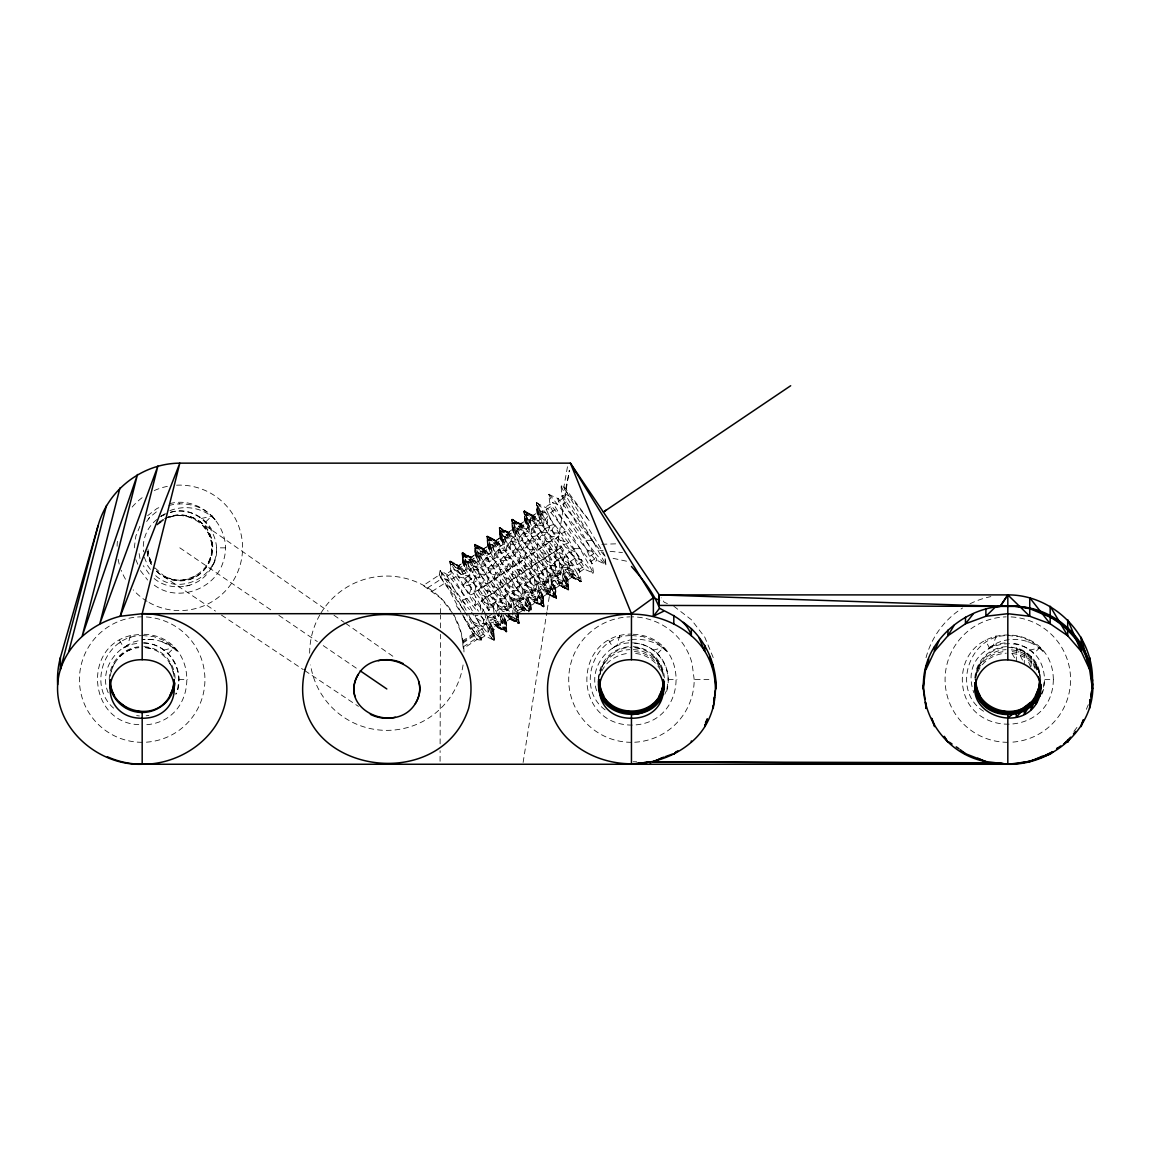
<?xml version="1.0" encoding="UTF-8"?>
<svg xmlns="http://www.w3.org/2000/svg" width="1150" height="1150" viewBox="0 0 1150 1150"><rect width="100%" height="100%" fill="white"/><g stroke="black" fill="none" stroke-linecap="round" stroke-linejoin="round"><path stroke-width="0.75" stroke-dasharray="5 3.75" d="M440.076 761.286L440.105 750.691M440.119 743.834L440.421 634.354M440.45 627.857L440.479 615.149M440.479 613.597L440.507 604.785M489.152 610.118L465.822 569.595L466.023 561.027L462.588 552.604L473.469 558.799L514.783 610.406M506.561 610.837L478.199 561.243L478.4 552.69L474.964 544.252L483.934 548.708L489.066 554.099L530.337 605.274L530.725 610.276M478.199 561.243L475.194 554.559L474.433 544.568L483.402 549.024L488.118 545.891L483.575 548.924L474.964 544.252L475.741 554.242L517.069 605.518L522.646 610.434L490.59 552.891L490.777 544.338L486.809 536.216L496.311 540.356L542.728 596.922L543.49 606.913L532.637 600.774L488.118 545.891L487.356 535.914L495.966 540.572L500.494 537.539L499.201 527.864C501.63 555.766 525.708 576.265 535.023 602.082L543.993 606.539L534.52 602.456M502.967 544.539L503.168 535.986L499.201 527.864L508.171 532.335C517.658 558.066 541.42 578.68 543.993 606.539L534.549 600.645M522.646 610.434L518.463 613.252L518.736 623.616L512.699 616.903L512.886 608.336L517.069 605.518L525.076 608.551L528.899 613.094M490.59 552.891L487.586 546.207L486.809 536.216L495.779 540.673L500.494 537.539L545.014 592.423L556.37 598.187L547.4 593.731L515.344 536.188L515.545 527.634L512.109 519.211L523.006 525.392L567.482 580.232L568.258 590.209L557.405 584.071L512.886 529.187L512.109 519.211L520.734 523.868L525.262 520.835L523.954 511.175C526.398 539.062 550.476 559.561 559.791 585.379L568.747 589.835L559.288 585.753M527.735 527.836L527.922 519.283L523.954 511.175L532.924 515.631C542.426 541.377 566.188 561.976 568.747 589.835L559.317 583.941M515.344 536.188L512.354 529.503L511.577 519.527L520.548 523.983L525.262 520.835L569.782 575.719L581.138 581.483L572.168 577.027L540.112 519.484L540.313 510.931L536.346 502.823L547.759 508.688L592.25 563.529L596.936 560.323L596.462 558.886L563.931 501.012L561.876 496.11L561.099 486.119L563.931 486.939L565.699 488.865L589.605 521.18L561.646 485.803M468.812 614.761C469.143 618.499 490.647 645.092 476.416 639.127L462.674 615.308L472.722 633.492L477.351 639.299L463.364 648.514L461.351 633.247L453.646 614.632A77.151 77.151 0 0 1 463.982 653.214M515.258 611.584L515.387 606.481L519.57 603.649L527.548 606.654L530.38 611.958M480.801 616.026L492.444 629.596L491.754 638.149L493.968 640.32L493.695 629.956L487.341 617.191L486.206 624.364L494.457 639.932L493.221 628.518M484.984 613.194L490.561 619.994L495.118 618.657L498.755 614.459L504.836 621.244L504.131 629.798L506.848 631.58L506.072 621.604L503.01 614.819L502.794 623.357L506.848 631.58L497.878 627.138L492.933 616.846L502.794 623.357L501.141 611.311L471.011 557.376L462.041 552.92L462.817 562.911L465.822 569.595M517.212 612.893L516.523 621.446L509.019 618.427L504.692 613.87L512.699 616.903L514.266 612.03M529.043 611.383L529.589 604.541M541.981 596.189L541.276 604.742L543.49 606.913L543.217 596.548M500.149 537.754L499.732 527.562L510.614 533.744L554.357 587.851L553.668 596.39L555.881 598.561C555.349 570.788 529 549.484 520.734 523.868M566.734 579.499L566.044 588.038L568.258 590.209L567.985 579.859M143.506 643.008C168.504 642.936 185.84 671.614 176.338 694.025M472.319 610.765L451.289 573.634L449.664 561.272L458.634 565.728L475.755 597.051L475.051 605.59L478.429 611.239M488.132 588.699L487.442 597.238L502.794 623.357L494.802 620.353L490.619 623.171L490.403 631.695L488.75 619.663M483.575 548.924L488.261 559.202L500.509 580.348L499.819 588.886L512.656 610.592M495.966 540.572L500.638 550.85L512.9 571.996L512.196 580.549L527.548 606.654L527.764 598.129L531.947 595.298L539.939 598.302L543.993 606.539L542.742 595.111M525.277 563.644L524.587 572.197L539.939 598.302L540.155 589.777L544.338 586.946L552.316 589.95L556.37 598.187L546.926 592.293M537.668 555.292L536.964 563.845L552.316 589.95L552.532 581.426L556.715 578.608L564.693 581.598L568.747 589.835L567.511 578.407M550.045 546.94L549.341 555.493L564.693 581.598L564.909 573.074L569.092 570.256L577.084 573.246L581.138 581.483L571.694 575.589M634.628 643.253C658.835 644.144 674.777 672.333 665.606 694.025M511.132 606.107L507.495 610.305L502.938 611.642L464.111 563.342L464.844 554.846L462.588 552.604L463.004 562.796L458.634 565.728L463.349 562.594L462.588 552.604L471.198 557.276L475.741 554.242L471.198 557.276M476.503 554.99L477.221 546.494L474.964 544.252L475.381 554.458M488.879 546.638L489.613 538.143L487.356 535.914L487.758 546.106M501.256 538.286L501.989 529.791L499.732 527.562L508.343 532.22L512.886 529.187L508.343 532.22M513.648 529.934L514.366 521.439L512.109 519.211L512.526 529.402M526.024 521.597L526.758 513.087L524.501 510.859L524.918 521.051M563.759 497.907L564.247 495.636L562.393 495.592L557.692 498.927C567.194 524.673 590.956 545.273 593.515 573.131L584.056 569.049L571.651 554.746L538.401 513.245L539.134 504.735L536.878 502.507L537.294 512.699L532.924 515.631L537.639 512.483L536.878 502.507M111.263 671.298C114.712 658.907 125.781 648.499 138.862 647.68M600.113 674.604C601.824 659.309 616.213 647.292 631.451 647.249M976.465 674.604C978.133 660.014 991.501 647.924 1006.164 647.464M134.291 547.846L135.844 536.072L140.401 525.09M143.779 642.864A36.742 36.742 0 0 1 178.926 679.578L177.675 689.08L175.533 694.241M143.865 634.283C201.135 636.194 201.135 722.962 143.865 724.874M169.726 503.657C201.537 494.989 233.249 528.181 223.79 559.633C216.674 589.404 176.841 603.793 153.022 584.171M598.747 679.736C599.15 663.507 613.841 650.052 629.783 649.649M666.942 689.08L668.193 679.578A36.742 36.742 0 0 0 631.451 642.836C606.798 642.16 587.262 670.134 597.497 692.789M633.133 634.283C691.509 636.511 689.784 724.687 631.451 725.089C571.996 724.399 571.996 634.757 631.451 634.053M975.114 679.736C975.488 663.492 990.222 650.066 1006.149 649.664M1053.342 679.578C1052.638 739.033 962.996 739.033 962.291 679.578C962.996 620.123 1052.638 620.123 1053.342 679.578L1044.559 679.578C1042.446 622.251 954.471 638.854 973.863 692.789M975.617 677.307C977.874 662.644 991.961 651.878 1006.437 651.389M517.644 612.404L518.003 620.31L508.142 613.798L510.255 618.786L519.225 623.228L518.003 620.31L509.364 616.357L503.686 620.296L504.131 629.798L495.118 618.657L495.564 615.768M500.394 608.609L507.495 610.305L508.602 603.089L516.278 597.669L523.351 599.308L524.486 592.135L512.9 571.996M581.138 581.483C579.212 556.011 558.167 536.806 548.32 513.964L540.313 510.931L544.482 518.219L543.375 525.435L539.192 528.253L532.091 526.571L527.922 519.283L535.929 522.301L542.786 517.874L542.987 509.349L539.134 504.735L539.566 514.223L533.787 518.003L525.133 514.036L525.579 523.538M571.665 577.401L580.635 581.857L569.408 568.546L570.501 561.329L574.684 558.512L581.785 560.194L593.026 573.505M499.272 611.714L498.597 616.012L495.765 615.351M500.509 580.348L512.095 600.487L510.974 607.66L503.901 606.021L496.211 611.441L461.092 567.151L449.664 561.272L475.051 605.59C503.24 585.077 532.134 565.584 561.732 547.141L577.084 573.246L567.223 566.734M536.863 583.783L535.742 590.956L528.669 589.317L520.979 594.737L519.886 601.953L525.076 608.551L527.16 602.054M549.24 575.431L548.119 582.604L541.046 580.966L533.356 586.385L532.263 593.601L541.276 604.742L540.831 595.24L546.509 591.301L555.148 595.254L554.717 585.767M561.631 567.079L560.496 574.267L553.423 572.614L545.747 578.033L544.64 585.249L553.668 596.39L553.222 586.888L558.9 582.949L567.525 586.902L567.094 577.415M523.106 762.479L546.883 611.929M547.156 610.161L569.264 470.235M461.337 607.071L464.787 611.469L439.3 574.957L423.257 585.508L441.384 598.661L452.755 613.482M461.035 612.418L448.773 589.246L439.171 575.719L440.105 570.443L448.716 575.489L477.006 611.139M548.32 513.964L545.316 507.279L550.031 504.131L594.55 559.015L605.892 564.779L605.274 556.658L603.434 552.891L563.802 487.456L568.1 463.148M439.3 574.957L439.142 575.776M440.723 577.774L441.873 572.369L440.105 570.443L463.062 609.126M565.699 488.865L569.595 470.695M476.143 585.738L474.777 591.819L488.865 610.477L491.064 604.914L495.247 602.082L501.242 602.14L507.495 610.305L505.554 599.322M488.52 577.386L487.154 583.467L483.676 587.161L474.777 591.819L450.211 560.956L450.973 570.932L482.871 610.434M500.897 569.034L499.531 575.115L496.052 578.809L487.154 583.467L480.326 582.921M513.288 560.697L511.923 566.763L508.444 570.457L499.531 575.115L492.703 574.569M525.665 552.345L524.299 558.411L520.821 562.106L511.923 566.763L505.08 566.217M538.042 543.993L536.676 550.074L533.212 553.754L524.299 558.411L517.471 557.865M533.111 515.516L524.501 510.859L535.383 517.04L550.433 535.641L549.067 541.722L545.589 545.402L536.676 550.074L529.848 549.513M108.229 692.789C100.28 674.834 110.673 653.473 127.779 645.265L130.396 635.605L138.819 634.498M619.678 635.605L617.061 645.265L613.079 647.752M996.044 635.605L993.413 645.265L989.446 647.752A36.742 36.742 0 0 1 1006.221 642.864M490.015 627.109L487.931 633.592L491.754 638.149L491.309 628.648L496.987 624.709L505.612 628.648L505.181 619.174M502.406 618.758L500.322 625.241L494.198 624.292L490.561 619.994M539.551 593.702L537.467 600.199L531.343 599.236M551.928 585.35L549.844 591.848L543.734 590.884M564.305 577.012L562.221 583.496L566.044 588.038L565.599 578.536L571.277 574.598L579.902 578.551L570.055 572.039M471.011 588.915L468.927 595.398C475.999 593.486 482.497 588.211 483.402 580.563M495.779 572.211C494.874 579.859 488.376 585.134 481.304 587.046L475.194 586.098M508.156 563.859C507.251 571.507 500.768 576.783 493.695 578.694L487.586 577.746M520.548 555.508C519.642 563.155 513.144 568.431 506.072 570.342L499.963 569.394M532.924 547.156C532.019 554.803 525.521 560.079 518.449 561.991L512.339 561.042M545.301 538.804C544.396 546.451 537.913 551.727 530.84 553.639L524.731 552.69M466.584 565.886L468.697 559.446L464.844 554.846L465.276 564.319L459.497 568.114L450.843 564.133L460.704 570.644M478.961 557.534L481.088 551.094L477.221 546.494L477.652 555.967L471.874 559.762L463.234 555.795L463.68 565.283M491.338 549.183L493.465 542.742L489.613 538.143L490.044 547.63L484.251 551.411L475.611 547.443L476.057 556.945M503.729 540.831L505.842 534.405L501.989 529.791L502.421 539.278L496.642 543.059L487.988 539.091L488.434 548.593M516.106 532.479L518.233 526.053L514.366 521.439L514.798 530.926L509.019 534.707L500.379 530.739L500.825 540.241M528.482 524.127L530.61 517.701L526.758 513.087L527.189 522.574L521.396 526.355L512.756 522.387L513.202 531.889M540.874 515.775L542.987 509.349L581.785 560.194L571.651 554.746M154.143 578.508C170.416 592.207 197.901 588.584 209.559 570.644C231.251 543.49 199.482 498.439 166.448 513.964M1041.972 694.025L1043.697 689.195L1044.559 679.578L1043.309 689.08L1041.167 694.241M212.347 566.619L213.972 562.293M481.519 614.086L483.201 609.946L487.384 607.114L493.35 607.114L495.578 601.594L499.761 598.762L505.727 598.762L507.955 593.242L512.138 590.41L518.104 590.41L520.346 584.89L524.529 582.072L530.495 582.058L532.723 576.538L536.906 573.721L542.872 573.721L545.1 568.186L549.283 565.369L555.249 565.369L557.491 559.834L561.674 557.017L567.64 557.017L559.001 552.316M156.529 571.119C175.317 591.273 213.009 575.402 211.816 547.846C212.592 524.946 185.481 507.682 165.37 519.196M664.815 694.241L665.879 691.653M1086.362 709.349L1088.317 704.634M601.838 671.039C606.913 660.402 618.427 653.775 629.999 653.2M977.658 672.204C982.445 660.948 994.348 653.761 1006.365 653.186M146.683 521.511L149.5 517.529L158.183 510.37M148.508 518.966L149.5 517.529M1073.913 731.357L1077.018 727.317M470.753 578.867L467.834 582.648L473.8 582.648L477.983 579.816L480.211 574.296L483.129 570.515M495.506 562.163L492.588 565.944L490.36 571.464L486.177 574.296L480.211 574.296L474.936 576.035M507.897 553.811L504.979 557.592L502.737 563.126L498.554 565.944L492.588 565.944L487.312 567.683M520.274 545.459L517.356 549.24L515.128 554.774L510.945 557.592L504.979 557.592L499.689 559.331M532.651 537.107L529.747 540.888L527.505 546.423L523.322 549.24L517.356 549.24L512.081 550.994M545.043 528.756L542.124 532.536L539.882 538.071L535.699 540.888L529.747 540.888L524.457 542.642M466.67 581.354L463.033 585.537L469.027 585.58L473.211 582.762L475.41 577.185L479.047 573.002M491.438 564.65L487.787 568.833L485.588 574.411L481.404 577.228L475.41 577.185L470.853 578.536M503.815 556.298L500.178 560.481L497.964 566.059L493.781 568.876L487.787 568.833L483.23 570.184M516.192 547.961L512.555 552.129L510.356 557.707L506.173 560.524L500.178 560.481L495.621 561.832M528.583 539.609L524.932 543.792L522.732 549.355L518.549 552.187L512.555 552.129L507.998 553.481M540.96 531.257L537.323 535.44L535.109 541.003L530.926 543.835L524.932 543.792L520.375 545.129M486.378 622.811L482.741 627.009L475.64 625.312L467.13 614.56M523.523 597.756L519.886 601.953L515.315 603.29M535.9 589.418L532.263 593.601L527.706 594.938M548.277 581.066L544.64 585.249L540.083 586.586M560.668 572.714L557.031 576.898L552.46 578.234M470.249 570.213L473.929 566.087L478.457 564.693M482.641 561.876L486.321 557.736L490.834 556.341M495.018 553.524L498.698 549.384L503.211 547.989M507.394 545.172L511.074 541.046L515.602 539.637M519.786 536.82L523.466 532.694L527.979 531.286M532.163 528.468L535.842 524.342L540.356 522.934M544.539 520.116L548.219 515.991L547.098 523.164L542.915 525.981L535.842 524.342L530.61 517.701L536.691 518.592M161.359 515.89L160.727 516.58L164.091 514.366M127.779 645.265L123.093 648.312L132.221 642.404L138.273 640.766M612.361 648.312L621.489 642.404L630.157 639.932M988.741 648.312C1004.209 635.102 1029.739 636.798 1043.453 651.878L1039.873 647.522L1030.271 640.679M988.727 648.312L989.359 647.608L985.061 640.148M566.174 531.53C559.403 533.126 556.255 540.629 549.067 541.722L542.225 541.161M205.792 521.87L212.002 515.66M168.159 653.602L174.369 647.393M657.426 653.602L663.636 647.393M1040.003 647.393L1033.793 653.602A36.742 36.742 0 0 0 1011.008 642.979M113.606 708.156C86.552 684.638 105.671 635.634 141.263 635.648M119.413 643.051L120.534 642.088M159.85 522.905L163.817 519.814L157.191 524.989M119.557 656.707L126.184 651.576L133.903 648.341M481.318 638.308C473.541 633.851 468.223 621.819 462.415 614.747M475.64 625.312L484.998 635.864L493.968 640.32L493.695 629.956M494.198 624.292L497.878 627.138L493.192 630.329L492.444 629.596M497.375 627.512L506.345 631.968L506.072 621.604M509.019 618.427L510.255 618.786L505.583 621.977L504.836 621.244M534.851 602.212C528.885 611.124 529.158 595.556 524.486 592.135M546.911 594.104L543.059 596.678M559.619 585.508L555.105 588.57L555.881 598.561L547.242 593.86M571.996 577.156L567.812 579.974M580.362 571.507L574.799 566.591L550.433 535.641M147.631 515.66L157.061 508.429L161.762 506.474M157.018 519.426C147.257 526.714 141.853 539.767 143.606 551.827M156.529 524.544L163.357 519.311A32.933 32.933 0 0 0 159.088 522.244M130.396 635.605C82.009 647.177 88.924 722.861 138.819 724.658M555.436 588.326L554.357 587.851M462.386 641.168L473.139 633.822M466.152 610.247L446.703 575.489L446.257 574.08L450.973 570.932M447.106 576.466L451.289 573.634M546.164 509.651L550.347 506.834L548.723 494.471L558.224 498.611L605.274 556.658M558.541 501.299L562.724 498.482M451.921 579.14L456.104 576.322M550.979 512.339L555.163 509.522M563.356 503.988L566.461 501.903M491.524 614.359L483.834 619.793L482.741 627.009L487.931 633.592L488.132 625.039L492.315 622.222L500.322 625.241L500.509 616.688L503.298 614.804M478.242 631.523L482.425 628.705M577.3 564.722L581.483 561.904M589.677 556.37L593.86 553.553M478.932 636.999L483.115 634.182M577.99 570.199L582.173 567.367M590.367 561.847L594.55 559.015M480.815 638.681L485.501 635.49L474.993 615.466L480.959 615.466L486.206 624.364L479.133 622.711M579.873 571.881L584.545 568.675L583.654 566.246L550.347 506.834M463.148 646.933L476.503 638.149M427.469 587.981L441.988 578.464M462.53 642.261L474.044 634.714M432.026 591.488L445.093 582.964M462.659 643.181L474.361 635.691M537.294 512.699L538.401 513.245M463.004 562.796L464.111 563.342M162.711 515.099L165.413 513.533M129.778 637.891L130.87 637.373M983.581 711.261C951.036 690.819 968.889 635.26 1006.897 635.648M995.411 637.891L996.504 637.373M165.154 514.496L161.446 516.034A36.742 36.742 0 0 1 164.278 514.553M164.939 518.65C174.671 513.461 186.688 514.093 196.291 519.311L328.095 611.139M123.812 647.752L132.667 644.086L139.423 643.195M549.254 494.155L573.821 525.018L578.551 523.178M467.116 598.331L462.487 600.128L441.686 572.183M549.226 525.938L554.501 524.184L552.273 529.719L548.09 532.536L542.124 532.536L536.834 534.29M466.066 573.045L461.552 574.439L468.625 576.092L472.808 573.275L473.929 566.087L468.697 559.446L469.43 562.508L477.178 574.569M545.143 528.425L549.7 527.088L561.732 547.141L554.228 544.122M532.766 536.777L537.323 535.44L543.317 535.483L547.501 532.651L549.7 527.088L544.482 518.219M564.851 569.883L569.408 568.546L567.467 557.563M169.855 510.672C185.136 504.562 204.182 507.768 215.452 520.145C204.93 506.043 185.121 500.782 168.504 505.641M201.379 518.477L211.485 516.192M163.731 650.196L173.348 647.666L177.804 651.863L174.239 647.522L164.637 640.679M653.013 650.196L662.616 647.666L667.086 651.878L663.507 647.522L653.919 640.679M1029.379 650.196L1039.485 647.91M178.897 503.916L179.817 503.743M185.797 586.04L189.851 585.307M630.531 635.648C592.523 635.26 574.669 690.819 607.229 711.261M179.817 580.764C212.175 582.216 225.041 534.232 196.291 519.311M146.165 715.789L148.925 715.429M152.95 639.371L142.183 639.529C155.034 638.264 168.993 642.031 177.819 651.878L174.239 647.522M601.896 544.266L615.897 543.849M469.444 628.029L474.591 627.871L481.448 640.162M631.451 639.529C642.678 638.365 653.991 641.211 663.119 647.91M586.428 540.313L592.394 540.313L605.892 564.779M225.342 547.846L216.559 547.846C217.796 579.241 175.159 596.908 153.841 573.821M574.051 548.665L580.017 548.665L593.515 573.131M178.926 679.578L187.709 679.578M668.193 679.578L676.976 679.578M634.714 742.224A62.733 62.733 0 0 0 694.197 679.578L711.074 679.564M633.176 761.789L636.64 761.803M554.616 532.824L561.444 533.37M142.183 635.476L153.697 636.582L164.637 640.679M1007.817 635.476L1019.331 636.582L1030.271 640.679M631.451 635.476L642.979 636.582L653.919 640.679M599.553 550.289L603.074 550.634M610.133 551.339L622.466 552.561M472.722 633.492L475.741 633.794L480.916 640.076M1011.324 649.879C1024.837 650.742 1037.171 661.336 1039.859 674.633C1039.025 661.839 1028.301 651.259 1016.341 647.752L1016.341 660.689M633.276 649.649C647.076 649.951 659.352 660.1 663.262 673.124M1011.224 647.076C1024.061 649.276 1035.374 658.504 1038.737 671.298M1011.971 653.488C1022.681 654.465 1032.758 661.336 1037.429 671.039M639.731 648.341L633.104 647.464C648.384 647.852 662.041 660.991 663.018 676.229M634.441 651.547C646.631 652.237 658.131 660.646 662.113 672.189M635.619 653.502C646.904 654.479 657.469 662.17 661.624 672.678M150.463 648.341L143.836 647.464C158.499 647.867 171.839 659.985 173.521 674.561M136.649 715.587L139.423 715.947M1007.817 647.22L1016.097 648.312L1023.816 651.576L1030.443 656.707M524.299 526.944L518.233 526.053L518.018 534.577L511.161 539.005L503.168 535.986L504.821 548.033M511.923 535.296L505.842 534.405L505.626 542.929L498.784 547.357L490.777 544.338L492.444 556.37M499.546 543.648L493.465 542.742L493.249 551.281L486.407 555.709L478.4 552.69L480.067 564.722M487.154 552L481.088 551.094L480.872 559.619L474.016 564.061L466.023 561.027L467.676 573.074M474.777 560.352L468.697 559.446L468.481 567.971L461.639 572.413L453.632 569.379L463.493 575.906M462.401 568.704L456.32 567.798L464.298 570.803M549.484 535.986L555.594 536.935L547.975 543.504L543.217 545.287L537.107 544.338M568.488 574.181L574.612 575.144L566.605 572.111L562.422 574.942L562.221 583.496L556.111 582.533M518.966 607.588L525.076 608.551L525.277 599.984L529.46 597.166L537.467 600.199L537.654 591.646L541.837 588.814L549.844 591.848L550.031 583.294L554.214 580.462L562.221 583.496L518.233 526.053L526.211 529.043M506.589 615.94L512.699 616.903M476.416 639.127L477.351 639.299M613.094 558.339L628.144 561.531M1027.712 641.786L1029.422 642.16M162.078 641.786L173.348 647.666M587.075 550.16L594.176 551.842L605.403 565.168L605.044 556.629M562.307 566.864L569.408 568.546L535.842 524.342L534.721 531.516L530.538 534.333L523.466 532.694L522.33 539.867L518.147 542.685L511.074 541.046L505.842 534.405L513.834 537.395M549.93 575.216L557.031 576.898L558.124 569.681L565.814 564.262L572.887 565.915L563.442 560.021M537.539 583.567L544.64 585.249L542.699 574.267M525.162 591.919L532.263 593.601L530.322 582.619M457.801 576.668L464.902 578.364L469.085 575.546L470.177 568.33L466.023 561.027L475.884 567.554M512.785 600.257L519.886 601.953L517.946 590.971M488.017 616.961L495.118 618.657L494.558 615.509M560.395 540.27L568.603 542.872L563.845 544.654L556.226 551.224L547.285 555.838L543.835 559.576L534.894 564.176L531.458 567.928L526.7 569.71L519.081 576.279L514.323 578.062L506.69 584.617L497.749 589.231L494.313 592.969L485.372 597.583L481.936 601.321L481.908 593.199M548.004 548.622L556.226 551.224L556.212 543.087M535.627 556.974L543.835 559.576L543.821 551.439M523.236 565.326L531.458 567.928L544.64 585.249L534.506 579.801M510.859 573.663L519.081 576.279L532.263 593.601L522.129 588.153M498.482 582.015L506.69 584.617L519.886 601.953L509.738 596.505M486.091 590.367L494.313 592.969L501.242 602.14L503.441 596.562L507.624 593.745L513.619 593.788L515.832 588.211L520.016 585.393L526.01 585.436L528.209 579.859L532.393 577.041L538.387 577.084L540.586 571.507L544.769 568.689L550.764 568.732L552.977 563.155L557.161 560.337L563.155 560.381L565.354 554.803L569.538 551.986L575.532 552.029L566.188 547.759M538.602 520.691L530.61 517.701L530.394 526.226L523.552 530.653L515.545 527.634L517.212 539.681M501.443 545.747L493.465 542.742L519.081 576.279L519.053 568.143M489.066 554.099L481.088 551.094L506.69 584.617L506.676 576.495M476.689 562.451L468.697 559.446L480.772 572.096M561.099 486.119L565.067 494.227L568.229 495.42M548.723 494.471L552.69 502.579L560.697 505.612M444.418 578.924L449.262 580.764M534.218 516.062L526.758 513.087L535.383 517.04M521.841 524.414L514.366 521.439L523.006 525.392M509.464 532.766L501.989 529.791L510.614 533.744M497.073 541.118L489.613 538.143L498.238 542.096M484.696 549.456L477.221 546.494L485.861 550.447M472.319 557.808L464.844 554.846L473.469 558.799M459.928 566.159L452.467 563.198L461.092 567.151M541.851 552.474L549.341 555.493L532.091 526.571L530.998 533.787L526.815 536.604L519.714 534.923L515.545 527.634L525.406 534.146M529.46 560.826L536.964 563.845L519.714 534.923L518.607 542.139L514.424 544.956L507.323 543.274L503.168 535.986L513.029 542.498M517.083 569.178L524.587 572.197L507.323 543.274L506.23 550.491L502.047 553.308L494.946 551.626L490.777 544.338L500.638 550.85M504.692 577.53L512.196 580.549L494.946 551.626L493.853 558.842L489.67 561.66L482.569 559.978L478.4 552.69L488.261 559.202M492.315 585.882L499.819 588.886L482.569 559.978L481.462 567.194L477.279 570.012L470.177 568.33L487.442 597.238L479.938 594.234M570.918 576.668L578.421 579.686L569.782 575.719M558.541 585.019L566.044 588.038L557.405 584.071M546.164 593.371L553.668 596.39L545.014 592.423M533.773 601.723L541.276 604.742L532.637 600.774M496.628 626.779L504.131 629.798L495.492 625.83M667.388 603.577L664.183 602.241L661.221 597.827M155.164 568.028L163.817 575.848L171.537 579.082M553.811 556.111L563.155 560.381L562.005 550.577M541.42 564.463L550.764 568.732L549.628 558.929M529.043 572.801L538.387 577.084L537.237 567.281M516.666 581.152L526.01 585.436L524.86 575.633M504.275 589.504L513.619 593.788L512.483 583.984M527.505 610.636L521.755 608.005L516.077 611.944L516.523 621.446L507.869 617.478M491.898 597.856L501.242 602.14L500.092 592.322M520.26 609.126L524.572 611.11M509.766 619.16L518.736 623.616L518.291 613.381M559.274 563.098L569.408 568.546M546.883 571.449L557.031 576.898L555.091 565.915M497.361 604.842L507.495 610.305M472.592 621.546L482.741 627.009L471.529 612.289M450.211 560.956L458.821 565.628M546.624 560.668L555.249 565.369L554.817 555.134M534.232 569.02L542.872 573.721L542.441 563.486M521.856 577.372L530.495 582.058L530.049 571.837M509.464 585.709L518.104 590.41L517.673 580.189M497.088 594.061L505.727 598.762L505.281 588.541M484.711 602.413L493.35 607.114L492.904 596.893M510.097 618.916L518.736 623.616L517.96 613.626M497.706 627.268L506.345 631.968L505.914 621.733M533.384 517.04L523.954 511.175L525.191 522.574M521.008 525.392L511.577 519.527L512.799 530.912M508.616 533.744L499.201 527.864L500.423 539.264M496.239 542.096L486.809 536.216L488.031 547.616M483.848 550.447L474.433 544.568L475.654 555.967M471.471 558.785L462.041 552.92L463.277 564.319M449.664 561.272L459.094 567.137M551.066 568.373L560.496 574.267L559.259 562.839M538.674 576.725L548.119 582.604L546.883 571.191M526.298 585.077L535.742 590.956L534.491 579.543M513.921 593.429L523.351 599.308L522.114 587.894M522.172 608.997L524.86 610.679M501.529 601.766L510.974 607.66L509.738 596.246M509.781 617.334L519.225 623.228L517.989 611.814M497.404 625.686L506.848 631.58L505.598 620.166M476.776 618.47L486.206 624.364L485.142 614.574M534.994 520.533L525.133 514.036L526.786 526.067M537.783 525.794L527.922 519.283L529.589 531.329M522.603 528.885L512.756 522.387L514.409 534.419M510.226 537.237L500.379 530.739L502.033 542.771M554.846 575.086L564.693 581.598L563.04 569.566M557.664 580.391L567.525 586.902L565.872 574.871M497.849 545.589L487.988 539.091L489.641 551.123M542.469 583.438L552.316 589.95L550.663 577.918M545.287 588.742L555.148 595.254L553.481 583.208M485.458 553.941L475.611 547.443L477.264 559.461M530.078 591.79L539.939 598.302L538.286 586.27M532.91 597.094L542.757 603.606L542.326 594.119M473.081 562.293L463.234 555.795L464.887 567.812M517.701 600.142L527.548 606.654L525.895 594.607M520.519 605.446L528.971 611.024M505.324 608.494L509.536 611.283M495.765 622.15L505.612 628.648L503.959 616.616M163.357 576.351L215.481 611.096M221.432 615.063L303.341 669.659M304.822 670.651L358.441 706.373M179.817 547.831L272.967 611.34M278.889 615.379L317.328 641.585M323.236 645.624L358.728 669.817M663.507 647.522L667.086 651.878M211.873 515.804L215.452 520.145M333.946 615.221L344.195 622.366M345.661 623.372L395.456 658.073M673.799 606.223L691.337 619.678L704.792 637.215L713.244 657.642M447.321 584.861L454.854 592.451M482.799 552.331L479.881 550.591L481.246 553.38M462.099 600.487L469.545 609.673M1039.758 647.45L1043.453 651.878M149.213 574.037L143.232 565.656M464.959 581.886L465.98 583.179M471.457 628.13L475.741 633.794M594.176 551.842L573.821 525.018M493.034 615.926L495.118 618.657M147.329 551.238L148.005 556.356L151.297 564.305L154.445 568.387M150.449 569.408L148.005 566.217L144.325 557.362M140.401 570.601L147.631 580.031M654.077 656.707L659.166 663.406A32.646 32.646 0 0 1 663.277 676.186M202.443 524.989L207.532 531.688A32.646 32.646 0 0 1 207.532 564.003M462.415 600.027L465.793 604.699M461.337 589.806L462.128 590.913M562.35 495.823L595.269 544.626M456.277 605.633L459.856 610.938M458.462 576.193L459.123 577.171M464.686 611.8L474.591 627.871M1014.587 657.814L1010.807 651.547C1024.017 652.28 1035.934 661.983 1039.629 674.662M592.394 540.313L565.067 494.227M580.017 548.665L552.69 502.579M484.969 612.95L475.755 597.051M608.695 640.148L612.993 647.608M119.427 640.148L123.726 647.608M512.095 600.487L517.572 610.822M515.171 615.006L518.003 620.31L516.336 608.264M537.567 514.223L536.346 502.823L537.107 512.799L540.112 519.484M1016.341 647.752L1022.925 660.919M135.844 559.633L137.799 564.334M1030.529 666.813L1024.291 651.044L1024.291 663.622M1034.583 668.265L1031.104 656.276L1031.104 668.265M139.984 558.526L138.978 552.704M1037.487 669.501L1036.337 663.09L1036.337 668.682M493.177 607.674L494.284 613.942M540.313 510.931L541.966 522.977M539.178 517.716L537.524 505.684L537.97 515.186M541.104 591.56L542.757 603.606L534.132 599.653L528.454 603.592L528.827 611.512M528.727 599.912L530.15 610.233M513.518 602.959L514.697 611.556M491.582 624.967L493.235 636.999L492.804 627.526M1040.75 679.564L1039.629 671.039L1039.629 676.2A32.646 32.646 0 0 0 1035.532 663.392M694.197 679.578L692.056 663.334A62.733 62.733 0 0 0 631.451 616.831M148.034 549.499L148.911 556.212L152.116 564.018A32.646 32.646 0 0 1 148.005 551.209M487.715 600.674L488.865 610.477M555.134 586.759L556.37 598.187L555.608 588.196M530.366 603.462L531.257 611.613M497.346 604.598L498.065 611.124M480.829 636.87L481.103 639.271M530.84 604.9L531.357 611.556M529.949 602.471L530.308 610.377M530.668 605.029L530.898 610.147M493.522 630.085L493.968 640.32M480.527 605.245L480.887 613.755M531.444 559.791L531.458 567.928L511.074 541.046L509.953 548.219L505.77 551.037L498.698 549.384L497.576 556.571L493.393 559.389L486.321 557.736L485.185 564.923L481.002 567.741L473.929 566.087L494.313 592.969L494.299 584.847M598.518 679.564A32.933 32.933 0 0 1 629.74 646.674M633.176 646.674A32.933 32.933 0 0 1 664.341 677.853M975.861 677.882A32.646 32.646 0 0 1 980.116 663.392M142.183 742.311A62.733 62.733 0 0 1 87.573 648.672A62.733 62.733 0 0 1 195.96 647.263A62.733 62.733 0 0 1 143.808 742.296M463.076 664.959A77.151 77.151 0 0 1 310.572 664.959M309.666 653.214A77.151 77.151 0 0 1 320.002 614.632M320.85 613.209A77.151 77.151 0 0 1 450.987 610.363M176.554 485.199A62.733 62.733 0 0 1 240.824 562.508A62.733 62.733 0 0 1 148.451 602.183M147.042 601.349A62.733 62.733 0 0 1 133.213 589.835M125.479 579.212A62.733 62.733 0 0 1 121.239 570.328M119.212 564.089A62.733 62.733 0 0 1 118.134 559.303M117.099 546.221A62.733 62.733 0 0 1 117.415 541.305M132.121 507.092A62.733 62.733 0 0 1 144.296 496.139M154.287 490.533A62.733 62.733 0 0 1 168.374 486.162M195.816 575.848A31.697 31.697 0 0 1 163.817 575.848M168.36 517.629A31.697 31.697 0 0 1 195.816 519.814M599.854 674.504A32.646 32.646 0 0 1 603.75 663.392M926.023 657.656A84.683 84.683 0 0 1 962.579 607.991M969.967 603.822A84.683 84.683 0 0 1 990.854 596.606M974.927 677.853A32.933 32.933 0 0 1 1007.817 646.631M631.451 742.311A62.733 62.733 0 0 1 568.718 680.383A62.733 62.733 0 0 1 629.826 616.86M1011.08 616.918A62.733 62.733 0 0 1 1070.564 679.578A62.733 62.733 0 0 1 1011.08 742.224M1007.817 742.311A62.733 62.733 0 0 1 945.084 680.383A62.733 62.733 0 0 1 1006.193 616.86M164.853 518.492A32.933 32.933 0 0 1 208.337 531.357A32.933 32.933 0 0 1 197.757 575.446A32.933 32.933 0 0 1 153.18 567.18M151.297 564.305A32.933 32.933 0 0 1 147.071 551.267M109.25 679.564A32.933 32.933 0 0 1 138.748 646.803M143.894 646.674A32.933 32.933 0 0 1 175.116 679.564M110.357 676.186A32.646 32.646 0 0 1 114.468 663.392M169.884 663.392A32.646 32.646 0 0 1 174.182 679.564M170.315 512.354A36.742 36.742 0 0 1 211.629 529.474"/><path stroke-width="1.5" d="M683.316 622.236L691.337 628.648L691.337 635.749C723.393 662.587 723.393 715.357 691.337 742.196C658.073 771.003 604.842 771.003 571.579 742.196C539.523 715.357 539.523 662.587 571.579 635.749C604.842 606.927 658.073 606.927 691.337 635.749C686.751 620.253 671.945 615.092 659.554 608.264C653.602 592.624 642.519 578.91 631.451 566.461M1015.953 606.424L658.864 605.418L659.238 594.895L570.386 463.148L179.817 463.148C142.384 463.364 107.913 489.814 98.023 525.909L60.389 669.487C45.209 719.368 93.481 766.144 142.183 764.247L1007.817 764.261C1053.242 765.383 1097.416 726.771 1092.5 679.578C1092.788 634.254 1053.141 594.607 1007.817 594.895L1000.356 606.337C973.719 608.695 948.951 624.249 934.476 646.645C906.444 690.69 934.389 751.913 985.895 761.674L965.482 753.681L960.178 749.628M926.023 665.692L923.134 688.965L924.054 679.003M934.476 646.645L934.476 651.331L926.023 669.487L928.769 659.022M947.945 630.114L947.945 635.749L934.476 651.331L939.047 640.622M965.482 753.681L962.881 751.985M965.482 617.176L965.482 623.774L947.945 635.749L954.256 625.111M985.895 608.681L985.895 616.256L965.482 623.774L973.417 613.669M1042.303 756.168L1029.739 761.674L1007.817 764.261L652.237 761.861L996.748 762.809C1015.45 766.216 1035.043 761.559 1051.546 752.632M1029.739 761.372L1050.166 754.156L1051.646 752.402M1068.422 740.284L1067.703 742.196L1069.557 739.378M1081.158 725.032L1081.158 726.599L1083.386 719.986M658.864 605.418L659.238 594.895L1007.817 594.895L1029.739 616.256L1050.166 623.774L1067.703 635.749L1081.158 651.331L1089.611 669.487L1092.5 688.965L1089.611 657.656L1089.611 669.487L1081.158 637.229L1081.158 651.331L1067.703 619.692L1067.703 635.749L1050.166 606.237L1050.166 623.774L1029.739 597.784L1029.739 616.256L1007.817 613.697L985.895 616.256L995.497 606.913C1035.273 599.998 1078.154 625.082 1089.611 664.312M1089.611 708.457L1090.531 699.214L1089.611 705.41M1091.853 685.975L1092.5 679.578L1091.839 684.638M663.291 680.786C662.702 721.984 598.747 720.705 599.466 679.578A32.646 32.646 0 0 0 603.75 695.736M598.604 683.704L599.078 680.009M664.125 683.431C662.486 723.753 598.029 722.286 598.518 681.433M663.651 688.39L664.197 684.236M664.197 685.688C663.162 724.744 598 723.451 598.518 684.279M713.633 702.794L714.409 696.871L713.244 708.457L713.244 705.64M1040.074 684.681L1036.337 703.599C1017.046 735.253 958.223 710.111 979.297 674.331C998.588 642.678 1057.425 667.834 1036.337 703.599L1036.337 696.023L1039.629 688.088L1039.629 696.541L1040.362 685.501C1037.501 724.759 974.826 722.545 974.884 682.856M1040.319 684.48C1037.789 723.206 975.904 722.186 975.114 682.942M1089.611 704.591L1090.301 699.358M1090.761 695.865L1091.566 691.121M1089.611 706.215L1089.726 705.324M714.653 695.204L715.401 690.216M1040.649 684.94C1039.543 724.744 975.243 724.299 974.884 684.279M1091.911 687.729L1092.5 683.732M1092.04 687.988L1092.5 684.854L1089.826 664.384M1090.789 697.561C1097.661 665.505 1077.823 632.701 1050.166 617.176L1029.739 608.652L1015.651 606.395C1052.969 607.027 1088.791 637.215 1091.235 675.266M142.183 659.697C99.403 659.324 99.403 718.621 142.183 718.247C184.949 718.621 184.949 659.324 142.183 659.697L142.183 613.697L179.817 463.148L120.261 616.256C93.164 623.142 69.201 642.476 60.389 669.487L60.389 657.642L98.023 525.909M119.945 487.959L82.297 635.749L137.482 474.49L99.834 623.774L157.895 466.037L120.261 616.256L142.183 613.697L631.451 613.697L653.372 597.77L659.539 600.314M68.842 651.331L106.476 505.497M707.279 719.196L704.792 726.599L704.792 724.629M169.884 695.736L173.089 687.944L174.182 679.578A32.646 32.646 0 0 1 169.884 695.736C155.437 724.054 108.589 711.174 110.184 679.578A32.646 32.646 0 0 0 114.468 695.736M1035.532 695.736L1038.723 687.944L1039.816 679.578A32.646 32.646 0 0 1 1035.532 695.736C1021.071 724.054 974.237 711.174 975.818 679.578A32.646 32.646 0 0 0 980.116 695.736M663.262 691.049C659.338 704.95 645.624 714.265 631.451 714.509M705.424 723.091L707.135 718.98M1081.517 724.155L1083.343 719.785M358.297 674.331C337.223 710.111 396.046 735.253 415.337 703.599C436.425 667.834 377.588 642.678 358.297 674.331A26.148 25.041 -54.4 0 0 355.019 696.541M659.238 594.895L1000.054 606.381L1007.817 594.895L1007.817 659.697M1067.703 740.773L1068.307 739.967M1070.636 737.164L1064.886 742.914M631.451 659.697C674.231 659.324 674.231 718.621 631.451 718.247C588.685 718.621 588.685 659.324 631.451 659.697L631.451 613.697L570.386 463.148L653.372 597.77L653.372 616.256L659.554 608.264M1073.453 733.901L1075.652 731.371M677.853 750.749L673.799 754.156L676.387 751.568M1050.166 754.156L1052.753 751.985M1057.828 747.73L1056.649 748.722L1060.789 745.904M1007.817 718.247C1016.356 709.291 1030.443 707.911 1036.337 696.023L1031.104 709.665L1031.104 702.851L1024.291 714.322L1024.291 708.084L1016.341 717.241L1016.341 711.376L1007.817 712.497A32.933 32.933 0 0 1 975.071 682.999M1023.816 707.581L1030.443 702.434M604.957 511.003L606.467 509.838M1041.224 757.318L1052.71 751.654M1063.549 744.036L1067.703 741.218M603.376 512.066L790.682 385.739M653.372 616.256L663.478 611.297M1042.015 756.93L1050.166 753.538M658.749 759.288L663.593 757.275L653.372 761.674L657.398 759.848M1024.938 762.177L1033.304 760.222M665.059 756.743L672.333 754.084M1018.713 762.91L1025.038 762.163M1024.851 762.191L1029.739 761.544M623.171 710.801L631.451 711.908L631.451 764.247L650.454 761.846L650.454 764.247M631.451 764.247L650.454 761.846M107.41 756.772A84.683 84.683 0 0 0 142.183 764.247C183.928 764.793 226.406 732.766 226.866 688.965C226.406 645.164 183.928 613.137 142.183 613.697M985.895 761.544L1007.817 764.247L1007.817 711.908L999.537 710.801M996.748 762.809L1007.831 764.247M133.903 710.801L142.183 711.908L142.183 764.247M977.744 758.181L985.895 761.674M949.325 742.152L952.085 744.036M956.225 746.839L958.985 748.708M360.209 670.824L386.817 688.965M119.557 702.434L126.184 707.581M691.337 628.648C707.494 644.402 716.479 666.468 716.134 688.965L714.984 676.444M944.193 736.359L947.945 742.196L944.208 736.561M699.027 637.776L704.792 651.331L704.792 645.438M934.476 725.032L931.687 718.319L934.476 726.599M709.794 656.305L713.244 669.487L713.244 664.714M1038.809 676.804L1039.629 681.389M923.134 685.989L925.103 699.214M925.477 702.032L926.023 708.457L925.405 702.291M1040.52 685.386L1040.75 688.965L1040.75 684.279M691.337 740.959L691.337 742.196M673.799 615.423L673.799 623.774M57.658 684.652A84.683 84.683 0 0 1 60.389 657.642M664.341 681.274A32.933 32.933 0 0 1 630.602 712.482A32.933 32.933 0 0 1 598.518 679.564M663.449 679.564A32.646 32.646 0 0 1 659.166 695.736M378.293 660.689A38.611 36.987 -54.4 0 1 403.276 663.622M418.629 681.389A26.148 25.041 -54.4 0 1 415.337 703.613M395.341 717.255A38.611 36.987 -54.4 0 1 370.357 714.322M174.929 682.999A32.933 32.933 0 0 1 109.653 684.724M305.023 669.487C281.577 770.141 438.509 800.156 468.611 708.457C492.071 607.789 335.124 577.789 305.023 669.487"/></g></svg>
